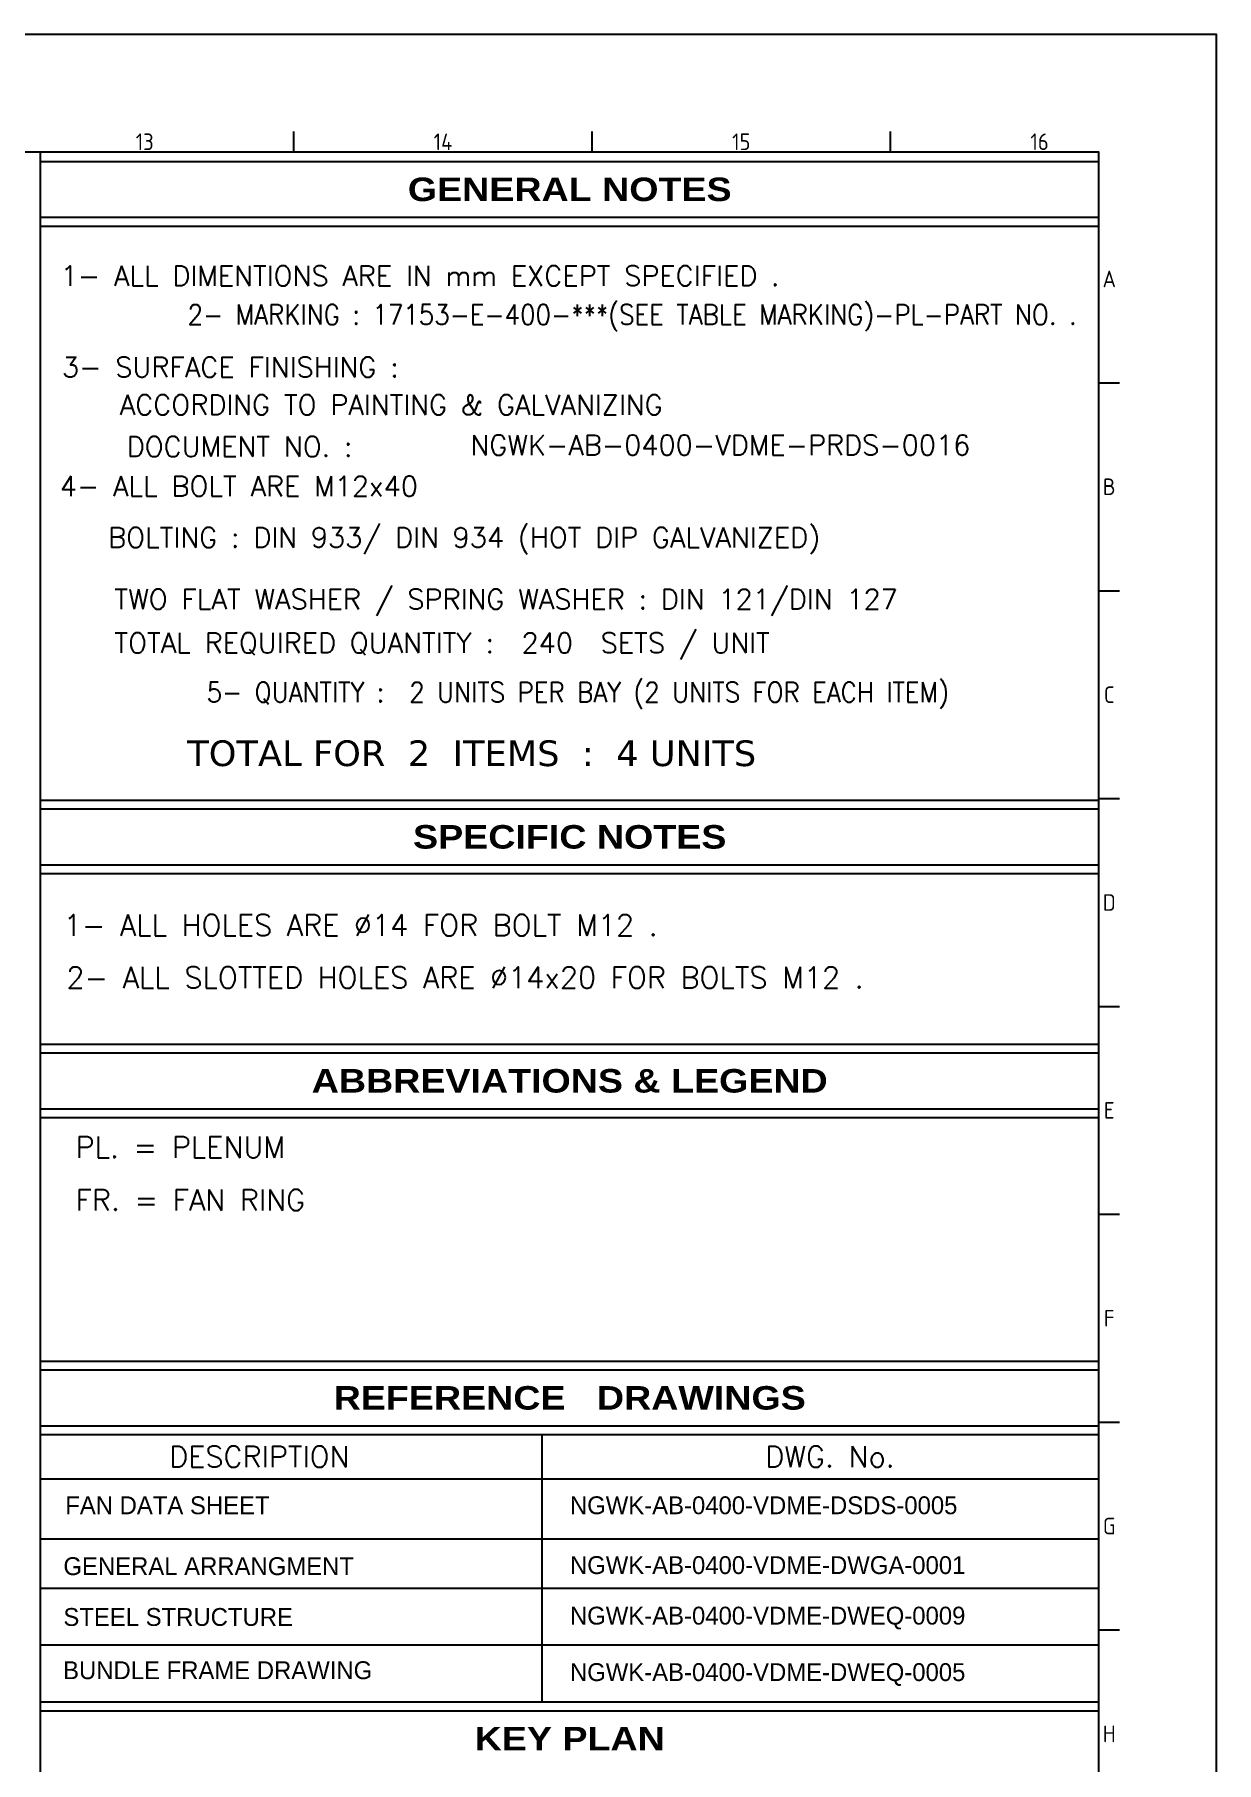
# Model space of a CAD drawing. Header units: millimetres. Extents: x 517777 to 536338, y -327622 to -292910.
# Drawn here: x 531896 to 536338, y -299404 to -292910 of the extents above; entities that cross this region are included whole.
import ezdxf
from ezdxf.enums import TextEntityAlignment as Align

# ---------------------------------------------------------------- set-up
doc = ezdxf.new("R2010")
doc.units = ezdxf.units.MM
doc.layers.add('CADRE', color=5, linetype='Continuous')
doc.layers.add('TITLE', color=4, linetype='Continuous')
doc.styles.add('ARIAL BLACK', font='')
doc.styles.add('CPFRAC', font='cpfrac')
doc.styles.add('ISO Proportional', font='isocp.shx')
doc.styles.add('ROMANS', font='ROMANS.shx', dxfattribs={"width": 0.9})
doc.styles.add('style3', font='verdana.ttf', dxfattribs={"height": 7})
doc.styles.get('ARIAL BLACK').set_extended_font_data('Arial Black')

# ---------------------------------------------------------------- blocks, each defined once
blk = doc.blocks.new('KADR')
at = {"layer": 'CADRE', "color": 2}
for p, q in [((238932.7, 8136.1), (238932.7, 8233.3)), ((240328, 8136.1), (240328, 8233.3)), ((241723.4, 8136.1), (241723.4, 8233.3)), ((242698.5, 7056.8), (242795.7, 7056.8)), ((242698.5, 6084.4), (242795.7, 6084.4)), ((242698.5, 5112), (242795.7, 5112)), ((242698.5, 4139.6), (242795.7, 4139.6)), ((242698.5, 3167.2), (242795.7, 3167.2)), ((242698.5, 2194.8), (242795.7, 2194.8)), ((242698.5, 1222.5), (242795.7, 1222.5))]:
    blk.add_line(p, q, dxfattribs=at)
at = {"layer": 'CADRE', "color": 1}
blk.add_lwpolyline([(220145.5, -7651), (243248.6, -7651), (243248.6, 8686.2), (220145.5, 8686.2)], close=True, dxfattribs=at)
at = {"layer": 'CADRE'}
blk.add_lwpolyline([(220695.6, -7100.9), (242698.5, -7100.9), (242698.5, 8136.1), (220695.6, 8136.1)], close=True, dxfattribs=at)
at = {"layer": 'CADRE', "color": 2, "style": 'ISO Proportional'}
for s, height, p in [('13', 77.79, (238235, 8184.7)), ('14', 77.79, (239630.3, 8184.7)), ('15', 77.79, (241025.7, 8184.7)), ('16', 77.79, (242421.1, 8184.7)), ('A', 77.8, (242747.1, 7543)), ('B', 77.8, (242747.1, 6570.6)), ('C', 77.8, (242747.1, 5598.2)), ('D', 77.8, (242747.1, 4625.8)), ('E', 77.8, (242747.1, 3653.4)), ('F', 77.8, (242747.1, 2681)), ('G', 77.8, (242747.1, 1708.6)), ('H', 77.8, (242747.1, 736.3))]:
    blk.add_text(s, height=height, dxfattribs=at).set_placement(p, align=Align.MIDDLE)

msp = doc.modelspace()

# ---------------------------------------------------------------- linework, layer by layer
at = {"color": 5, "ltscale": 200}
msp.add_line((531918.75, -302081.82), (531918.75, -293351.55), dxfattribs=at)
at = {"layer": 'CADRE', "color": 2}
for p, q in [((531918.75, -293386.34), (535896.02, -293386.34)), ((531918.75, -293596.25), (535896.02, -293596.25)), ((531918.75, -295820), (535896.02, -295820)), ((531918.75, -296029.91), (535896.02, -296029.91)), ((531918.75, -296736.97), (535896.02, -296736.97)), ((531918.75, -296946.88), (535896.02, -296946.88)), ((531918.75, -297928.56), (535896.02, -297928.56)), ((531918.75, -298138.47), (535896.02, -298138.47)), ((531918.75, -299209.29), (535896.02, -299209.29))]:
    msp.add_line(p, q, dxfattribs=at)
at = {"layer": 'CADRE'}
for p, q in [((531918.75, -293629.39), (535896.02, -293629.39)), ((531918.75, -295786.86), (535896.02, -295786.86)), ((531918.75, -296063.06), (535896.02, -296063.06)), ((531918.75, -296703.82), (535896.02, -296703.82)), ((531918.75, -296980.02), (535896.02, -296980.02)), ((531918.75, -297895.41), (535896.02, -297895.41)), ((531918.75, -298171.61), (535896.02, -298171.61)), ((531918.75, -299176.15), (535896.02, -299176.15))]:
    msp.add_line(p, q, dxfattribs=at)
at = {"layer": 'CADRE', "color": 1}
for p, q in [((533802.95, -298171.61), (533802.95, -299176.15)), ((531918.75, -298337.33), (535896.02, -298337.33)), ((531918.75, -298563.3), (535896.02, -298563.3)), ((531918.75, -298749.11), (535896.02, -298749.11)), ((531918.75, -298961.38), (535896.02, -298961.38))]:
    msp.add_line(p, q, dxfattribs=at)

# ---------------------------------------------------------------- block references
at = {"color": 11, "xscale": 0.8033809491331728, "yscale": 0.8033809491331728, "zscale": 0.8033809491331728}
msp.add_blockref('KADR', (340916.66, -299887.95), dxfattribs=at)

# ---------------------------------------------------------------- texts
at = {"layer": 'CADRE', "color": 1, "style": 'ARIAL BLACK'}
for s, height, p in [('GENERAL NOTES', 88.3837, (533907.38, -293491.29)), ('SPECIFIC NOTES', 88.3837, (533907.38, -295924.96)), ('ABBREVIATIONS & LEGEND', 88.3837, (533907.38, -296841.92)), ('REFERENCE   DRAWINGS', 88.3837, (533907.38, -298033.51)), ('KEY PLAN', 88.384, (533907.38, -299314.25))]:
    msp.add_text(s, height=height, dxfattribs=at).set_placement(p, align=Align.MIDDLE_CENTER)
at = {"layer": 'CADRE', "color": 2, "style": 'ROMANS'}
for s, height, p in [('1- ALL DIMENTIONS ARE IN mm EXCEPT SPECIFIED .', 75.3316, (531993.97, -293854.04)), ('3- SURFACE FINISHING :  ', 75.3316, (531999.23, -294197.22)), ('  ACCORDING TO PAINTING & GALVANIZING', 75.3316, (532113.14, -294338.83)), (' DOCUMENT NO. :', 75.3316, (532190.67, -294496.06)), ('4- ALL BOLT ARE M12x40', 75.3316, (531990.89, -294644.84)), (' BOLTING : DIN 933/ DIN 934 (HOT DIP GALVANIZED) ', 75.3316, (532120.78, -294837.21)), ('TWO FLAT WASHER / SPRING WASHER : DIN 121/DIN 127', 75.3316, (532196.11, -295069.45)), ('TOTAL REQUIRED QUANTITY :  240  SETS / UNIT', 75.3316, (532196.05, -295233.83)), ('1- ALL HOLES ARE %%c14 FOR BOLT M12 .', 79.5453, (532005.15, -296296.73)), ('2- ALL SLOTTED HOLES ARE %%c14x20 FOR BOLTS M12 .', 79.5453, (532015.68, -296493.5))]:
    msp.add_text(s, height=height, dxfattribs=at).set_placement(p)
msp.add_text('NGWK-AB-0400-VDME-PRDS-0016', height=75.3316, dxfattribs=at).set_placement((534473.45, -294452.39), align=Align.MIDDLE)
for s, p in [('PL. = PLENUM', (532050.25, -297091.26)), ('FR. = FAN RING', (532050.25, -297290.13))]:
    msp.add_text(s, height=79.5453, dxfattribs=at).set_placement(p, align=Align.MIDDLE_LEFT)
for s, height, p in [('DESCRIPTION', 79.5453, (532740.74, -298254.47)), ('DWG. No.', 79.545, (534885.63, -298254.47))]:
    msp.add_text(s, height=height, dxfattribs=at).set_placement(p, align=Align.MIDDLE_CENTER)
at = {"layer": 'CADRE', "color": 2, "char_height": 75.3316, "attachment_point": 3, "style": 'ROMANS'}
for s, insert, width in [('2- MARKING : 17153-E-400-***(SEE TABLE MARKING)-PL-PART NO. .{\\H1.333x;          }', (535812.86, -293924.51), 20428.1872), ('5- QUANTITY :  2 UNITS PER BAY (2 UNITS FOR EACH ITEM)', (535332.4, -295343.72), 8174.682)]:
    msp.add_mtext(s, dxfattribs=dict(at, insert=insert, width=width))
at = {"layer": 'TITLE', "color": 2, "style": 'CPFRAC'}
for s, p in [('FAN DATA SHEET ', (532011.37, -298470.83)), ('NGWK-AB-0400-VDME-DSDS-0005', (533908.17, -298470.79)), ('NGWK-AB-0400-VDME-DWGA-0001', (533908.26, -298695.64)), ('NGWK-AB-0400-VDME-DWEQ-0009', (533908.26, -298885.57)), ('BUNDLE FRAME DRAWING', (532003.29, -299090.7)), ('NGWK-AB-0400-VDME-DWEQ-0005', (533908.26, -299097.84))]:
    msp.add_text(s, height=67.1152, dxfattribs=at).set_placement(p)
for s, p in [('GENERAL ARRANGMENT', (532004.48, -298666.05)), ('STEEL STRUCTURE', (532004.48, -298857.03))]:
    msp.add_text(s, height=67.1152, dxfattribs=at).set_placement(p, align=Align.MIDDLE_LEFT)
at = {"layer": 'TITLE', "color": 7, "insert": (534608.17, -295562.43), "char_height": 96.5175, "width": 8174.682, "attachment_point": 3, "style": 'style3'}
msp.add_mtext(' TOTAL FOR  2  ITEMS  :  4 UNITS', dxfattribs=at)

doc.saveas('drawing.dxf')
